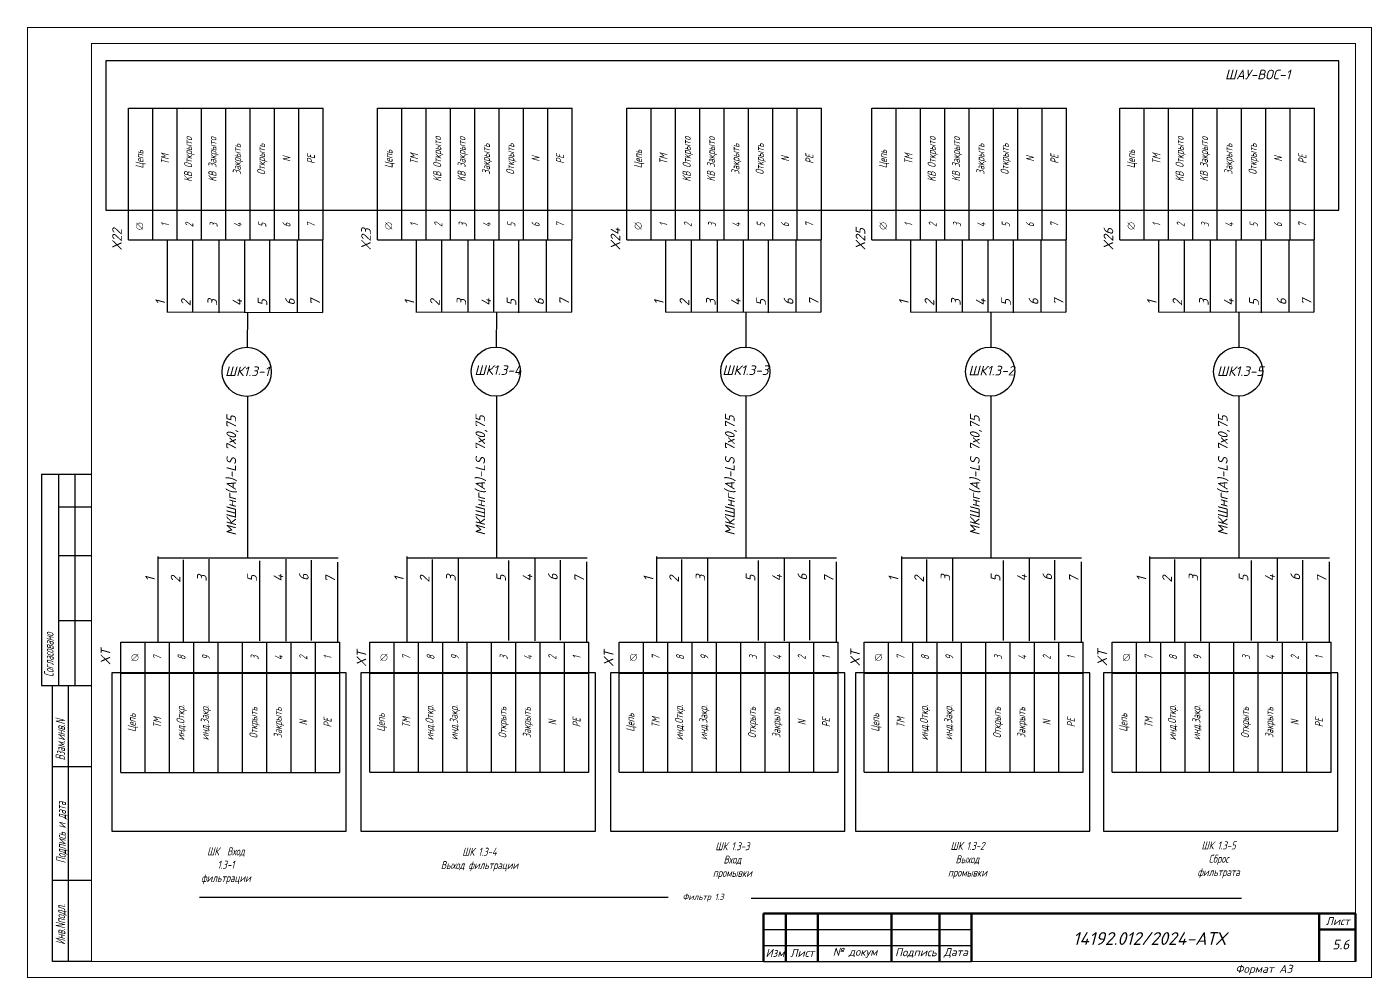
# Model space of a CAD drawing. Header units: millimetres. Extents: x 1510 to 10524, y 7125 to 13164.
# Drawn here: x 5638.3 to 6058.6, y 9587.3 to 9884.6 of the extents above; entities that cross this region are included whole.
import ezdxf
from ezdxf.enums import TextEntityAlignment as Align

# ---------------------------------------------------------------- set-up
doc = ezdxf.new("R2010")
doc.units = ezdxf.units.MM
doc.header["$LTSCALE"] = 4
doc.set_wipeout_variables(frame=1)
doc.linetypes.add('SolidLine', pattern=[0])
for name, color, linetype in [('G', 5, 'Continuous'), ('SYMS', 7, 'Continuous'), ('Вспомогательная', 1, 'Continuous'), ('Текст', 2, 'Continuous')]:
    doc.layers.add(name, color=color, linetype=linetype)
for name, color, linetype, lineweight in [('RAMKA', 7, 'Continuous', 25), ('SHTAMP', 7, 'SolidLine', 25), ('Основеая', 5, 'Continuous', 60)]:
    doc.layers.add(name, color=color, linetype=linetype, lineweight=lineweight)
doc.styles.add('COTES', font='cs_gost2304.shx', dxfattribs={"width": 0.75, "oblique": 15})
doc.styles.add('ISOCPEUR', font='isocpeui.ttf')
doc.styles.add('Simplex00.10.00', font='simplex.shx')
doc.styles.add('Simplex25.085.15', font='', dxfattribs={"width": 0.85, "oblique": 15, "height": 2.5})
doc.styles.add('ГОСТ', font='isocpeur.ttf', dxfattribs={"oblique": 15})
doc.styles.get('Simplex25.085.15').set_extended_font_data('GOST type A')

# ---------------------------------------------------------------- blocks, each defined once
blk = doc.blocks.new('Формат А3')
at = {"color": 0, "linetype": 'Continuous', "const_width": 0.3}
for points in [[(-420, 297), (0, 297), (0, 0), (-420, 0)], [(-400, 5), (-400, 292), (-5, 292), (-5, 5)]]:
    blk.add_lwpolyline(points, close=True, dxfattribs=at)
at = {"color": 0, "linetype": 'Continuous', "style": 'Simplex00.10.00', "oblique": 15}
blk.add_text('Формат А3', height=2.5, dxfattribs=at).set_placement((-33.67, 2.75), align=Align.MIDDLE_CENTER)
blk = doc.blocks.new('A$C73A268AF')
at = {"lineweight": 30}
for p, q in [((4.57, 157.46), (20.05, 157.46)), ((4.57, 157.46), (4.57, 91.46)), ((9.89, 157.46), (9.89, 91.46)), ((14.97, 157.46), (14.97, 91.46)), ((9.89, 147.31), (20.05, 147.31)), ((9.89, 132.08), (20.05, 132.08)), ((9.89, 111.77), (20.05, 111.77)), ((4.57, 91.46), (20.05, 91.46)), ((7.96, 5.15), (7.96, 91.46)), ((13.04, 5.15), (13.04, 91.46)), ((20.15, 66.08), (7.96, 66.08)), ((20.15, 30.54), (7.96, 30.54))]:
    blk.add_line(p, q, dxfattribs=at)
blk.add_lwpolyline([(20.15, 5.15), (7.96, 5.15)], dxfattribs=at)
at = {"layer": 'Вспомогательная', "color": 7}
for p, q in [((230.15, 15.15), (295.15, 15.15)), ((230.15, 10.15), (295.15, 10.15)), ((230.15, 5.15), (295.15, 5.15))]:
    blk.add_line(p, q, dxfattribs=at)
at = {"layer": 'Основеая', "color": 7}
for p, q in [((230.15, 20.15), (230.15, 5.15)), ((415.15, 20.15), (230.15, 20.15)), ((237.15, 20.15), (237.15, 5.15)), ((247.15, 20.15), (247.15, 5.15)), ((270.15, 20.15), (270.15, 5.15)), ((285.15, 20.15), (285.15, 5.15)), ((295.15, 20.15), (295.15, 5.15)), ((403.72, 20.15), (403.72, 5.15)), ((415.15, 20.15), (415.15, 5.15)), ((403.72, 15.15), (415.15, 15.15))]:
    blk.add_line(p, q, dxfattribs=at)
blk.add_blockref('Формат А3', (420.15, 0.15))
at = {"layer": 'RAMKA', "style": 'COTES', "oblique": 15, "width": 0.75}
for s, p in [('Согласовано', (8.35, 94.1)), ('Взам.инв.N', (11.94, 68.02)), ('Подпись и дата', (12.17, 35.86)), ('Инв.Nподл.', (11.97, 10.43))]:
    blk.add_text(s, height=3, rotation=90, dxfattribs=at).set_placement(p)
at = {"layer": 'Текст', "color": 7, "char_height": 2.5, "style": 'ГОСТ'}
for s, insert, width, attachment_point in [('{\\fISOCPEUR|b0|i0|c204|p34;Лист}', (413.32, 17.81), 11.4585, 6), ('{\\fISOCPEUR|b0|i0|c204|p34;Изм}', (233.75, 7.88), 7, 5), ('{\\fISOCPEUR|b0|i0|c204|p34;Лист}', (242.25, 7.88), 10, 5), ('{\\fISOCPEUR|b0|i0|c204|p34;№ докум}', (258.75, 7.88), 23, 5), ('{\\fISOCPEUR|b0|i0|c204|p34;Подпись}', (277.75, 7.88), 15, 5), ('{\\fISOCPEUR|b0|i0|c204|p34;Дата}', (290.25, 7.88), 10, 5)]:
    blk.add_mtext(s, dxfattribs=dict(at, insert=insert, width=width, attachment_point=attachment_point))
blk = doc.blocks.new('*T338')
at = {"color": 0, "linetype": 'ByBlock', "lineweight": -2, "transparency": 16777216}
for p, q in [((0, 0), (0, 41.14)), ((0, 41.14), (60.83, 41.14)), ((7.6, 0), (7.6, 41.14)), ((15.21, 0), (15.21, 41.14)), ((22.81, 0), (22.81, 41.14)), ((30.41, 0), (30.41, 41.14)), ((38.02, 0), (38.02, 41.14)), ((45.62, 0), (45.62, 41.14)), ((53.22, 0), (53.22, 41.14)), ((60.83, 0), (60.83, 41.14)), ((0, 9.29), (60.83, 9.29))]:
    blk.add_line(p, q, dxfattribs=at)
at = {"color": 0, "lineweight": -2, "transparency": 16777216}
blk.add_line((0, 0), (60.83, 0), dxfattribs=at)
at = {"color": 0, "linetype": 'Continuous', "lineweight": -2, "transparency": 16777216, "char_height": 2.5, "attachment_point": 5, "rotation": 90, "style": 'Simplex25.085.15'}
for s, insert, width in [('KB Открытo', (19.01, 25.21), 28.8496), ('KB Закрытo', (26.61, 25.21), 28.8496), ('Закрыть', (34.22, 25.21), 28.8496), ('Открыть', (41.82, 25.21), 28.8496), ('Цепь', (3.8, 25.21), 28.8496), ('TM', (11.41, 25.21), 28.8496), ('N', (49.42, 25.21), 28.8496), ('PE', (57.03, 25.21), 28.8496), ('1', (11.41, 4.64), 6.286), ('2', (19.01, 4.64), 6.286), ('3', (26.61, 4.64), 6.286), ('4', (34.22, 4.64), 6.286), ('5', (41.82, 4.64), 6.286), ('6', (49.42, 4.64), 6.286), ('7', (57.03, 4.64), 6.286)]:
    blk.add_mtext(s, dxfattribs=dict(at, insert=insert, width=width))
blk = doc.blocks.new('Клеммное соединение')
at = {"linetype": 'Continuous'}
blk.add_wipeout([(0, -1), (-0.44, -0.9), (-0.6, -0.8), (-0.71, -0.7), (-0.8, -0.6), (-0.87, -0.5), (-0.92, -0.4), (-0.95, -0.3), (-0.98, -0.2), (-0.99, -0.1), (-0.99, 0), (-0.99, 0.1), (-0.98, 0.2), (-0.95, 0.3), (-0.92, 0.4), (-0.87, 0.5), (-0.8, 0.6), (-0.71, 0.7), (-0.6, 0.8), (-0.44, 0.9), (0, 1), (0.44, 0.9), (0.6, 0.8), (0.71, 0.7), (0.8, 0.6), (0.87, 0.5), (0.92, 0.4), (0.95, 0.3), (0.98, 0.2), (0.99, 0.1), (1, 0), (0.99, -0.1), (0.98, -0.2), (0.95, -0.3), (0.92, -0.4), (0.87, -0.5), (0.8, -0.6), (0.71, -0.7), (0.6, -0.8), (0.44, -0.9)], dxfattribs=at)
at = {"color": 0, "linetype": 'Continuous', "lineweight": -2, "const_width": 0.15}
blk.add_lwpolyline([(-1.06, -1.06), (1.06, 1.06)], dxfattribs=at)
blk.add_lwpolyline([(-1, 0, 1), (1, 0, 1)], format="xyb", close=True, dxfattribs=at)
blk = doc.blocks.new('*T339')
at = {"color": 0, "linetype": 'ByBlock', "lineweight": -2, "transparency": 16777216}
for p, q in [((0, 0), (0, 40.67)), ((0, 40.67), (68.43, 40.67)), ((7.6, 0), (7.6, 40.67)), ((15.21, 0), (15.21, 40.67)), ((22.81, 0), (22.81, 40.67)), ((30.41, 0), (30.41, 40.67)), ((38.02, 0), (38.02, 40.67)), ((45.62, 0), (45.62, 40.67)), ((53.22, 0), (53.22, 40.67)), ((60.83, 0), (60.83, 40.67)), ((68.43, 0), (68.43, 40.67)), ((0, 31), (68.43, 31)), ((7.6, 0), (68.43, 0))]:
    blk.add_line(p, q, dxfattribs=at)
at = {"color": 0, "lineweight": -2, "transparency": 16777216}
blk.add_line((0, 0), (7.6, 0), dxfattribs=at)
at = {"color": 0, "linetype": 'Continuous', "lineweight": -2, "transparency": 16777216, "char_height": 2.5, "attachment_point": 5, "rotation": 90, "style": 'Simplex25.085.15'}
for s, insert, width in [('7', (11.41, 35.83), 6.6745), ('8', (19.01, 35.83), 6.6745), ('9', (26.61, 35.83), 6.6745), ('3', (41.82, 35.83), 6.6745), ('4', (49.42, 35.83), 6.6745), ('2', (57.03, 35.83), 6.6745), ('1', (64.63, 35.83), 6.6745), ('Цепь', (3.8, 15.5), 27.9958), ('TM', (11.41, 15.5), 27.9958), ('инд.Откр.', (19.01, 15.5), 27.9958), ('инд.Закр.', (26.61, 15.5), 27.9958), ('Открыть', (41.82, 15.5), 27.9958), ('Закрыть', (49.42, 15.5), 27.9958), ('PE', (64.63, 15.5), 27.9958), ('N', (57.03, 15.5), 27.9958)]:
    blk.add_mtext(s, dxfattribs=dict(at, insert=insert, width=width))
blk = doc.blocks.new('*T340')
at = {"color": 0, "linetype": 'ByBlock', "lineweight": -2, "transparency": 16777216}
for p, q in [((0, 0), (0, 41.14)), ((0, 41.14), (60.83, 41.14)), ((7.6, 0), (7.6, 41.14)), ((15.21, 0), (15.21, 41.14)), ((22.81, 0), (22.81, 41.14)), ((30.41, 0), (30.41, 41.14)), ((38.02, 0), (38.02, 41.14)), ((45.62, 0), (45.62, 41.14)), ((53.22, 0), (53.22, 41.14)), ((60.83, 0), (60.83, 41.14)), ((0, 9.29), (60.83, 9.29))]:
    blk.add_line(p, q, dxfattribs=at)
at = {"color": 0, "lineweight": -2, "transparency": 16777216}
blk.add_line((0, 0), (60.83, 0), dxfattribs=at)
at = {"color": 0, "linetype": 'Continuous', "lineweight": -2, "transparency": 16777216, "char_height": 2.5, "attachment_point": 5, "rotation": 90, "style": 'Simplex25.085.15'}
for s, insert, width in [('KB Открытo', (19.01, 25.21), 28.8496), ('KB Закрытo', (26.61, 25.21), 28.8496), ('Закрыть', (34.22, 25.21), 28.8496), ('Открыть', (41.82, 25.21), 28.8496), ('Цепь', (3.8, 25.21), 28.8496), ('TM', (11.41, 25.21), 28.8496), ('N', (49.42, 25.21), 28.8496), ('PE', (57.03, 25.21), 28.8496), ('1', (11.41, 4.64), 6.286), ('2', (19.01, 4.64), 6.286), ('3', (26.61, 4.64), 6.286), ('4', (34.22, 4.64), 6.286), ('5', (41.82, 4.64), 6.286), ('6', (49.42, 4.64), 6.286), ('7', (57.03, 4.64), 6.286)]:
    blk.add_mtext(s, dxfattribs=dict(at, insert=insert, width=width))
blk = doc.blocks.new('*T341')
at = {"color": 0, "linetype": 'ByBlock', "lineweight": -2, "transparency": 16777216}
for p, q in [((0, 0), (0, 40.67)), ((0, 40.67), (68.43, 40.67)), ((7.6, 0), (7.6, 40.67)), ((15.21, 0), (15.21, 40.67)), ((22.81, 0), (22.81, 40.67)), ((30.41, 0), (30.41, 40.67)), ((38.02, 0), (38.02, 40.67)), ((45.62, 0), (45.62, 40.67)), ((53.22, 0), (53.22, 40.67)), ((60.83, 0), (60.83, 40.67)), ((68.43, 0), (68.43, 40.67)), ((0, 31), (68.43, 31)), ((7.6, 0), (68.43, 0))]:
    blk.add_line(p, q, dxfattribs=at)
at = {"color": 0, "lineweight": -2, "transparency": 16777216}
blk.add_line((0, 0), (7.6, 0), dxfattribs=at)
at = {"color": 0, "linetype": 'Continuous', "lineweight": -2, "transparency": 16777216, "char_height": 2.5, "attachment_point": 5, "rotation": 90, "style": 'Simplex25.085.15'}
for s, insert, width in [('7', (11.41, 35.83), 6.6745), ('8', (19.01, 35.83), 6.6745), ('9', (26.61, 35.83), 6.6745), ('3', (41.82, 35.83), 6.6745), ('4', (49.42, 35.83), 6.6745), ('2', (57.03, 35.83), 6.6745), ('1', (64.63, 35.83), 6.6745), ('Цепь', (3.8, 15.5), 27.9958), ('TM', (11.41, 15.5), 27.9958), ('инд.Откр.', (19.01, 15.5), 27.9958), ('инд.Закр.', (26.61, 15.5), 27.9958), ('Открыть', (41.82, 15.5), 27.9958), ('Закрыть', (49.42, 15.5), 27.9958), ('PE', (64.63, 15.5), 27.9958), ('N', (57.03, 15.5), 27.9958)]:
    blk.add_mtext(s, dxfattribs=dict(at, insert=insert, width=width))
blk = doc.blocks.new('*T342')
at = {"color": 0, "linetype": 'ByBlock', "lineweight": -2, "transparency": 16777216}
for p, q in [((0, 0), (0, 41.14)), ((0, 41.14), (60.83, 41.14)), ((7.6, 0), (7.6, 41.14)), ((15.21, 0), (15.21, 41.14)), ((22.81, 0), (22.81, 41.14)), ((30.41, 0), (30.41, 41.14)), ((38.02, 0), (38.02, 41.14)), ((45.62, 0), (45.62, 41.14)), ((53.22, 0), (53.22, 41.14)), ((60.83, 0), (60.83, 41.14)), ((0, 9.29), (60.83, 9.29))]:
    blk.add_line(p, q, dxfattribs=at)
at = {"color": 0, "lineweight": -2, "transparency": 16777216}
blk.add_line((0, 0), (60.83, 0), dxfattribs=at)
at = {"color": 0, "linetype": 'Continuous', "lineweight": -2, "transparency": 16777216, "char_height": 2.5, "attachment_point": 5, "rotation": 90, "style": 'Simplex25.085.15'}
for s, insert, width in [('KB Открытo', (19.01, 25.21), 28.8496), ('KB Закрытo', (26.61, 25.21), 28.8496), ('Закрыть', (34.22, 25.21), 28.8496), ('Открыть', (41.82, 25.21), 28.8496), ('Цепь', (3.8, 25.21), 28.8496), ('TM', (11.41, 25.21), 28.8496), ('N', (49.42, 25.21), 28.8496), ('PE', (57.03, 25.21), 28.8496), ('1', (11.41, 4.64), 6.286), ('2', (19.01, 4.64), 6.286), ('3', (26.61, 4.64), 6.286), ('4', (34.22, 4.64), 6.286), ('5', (41.82, 4.64), 6.286), ('6', (49.42, 4.64), 6.286), ('7', (57.03, 4.64), 6.286)]:
    blk.add_mtext(s, dxfattribs=dict(at, insert=insert, width=width))
blk = doc.blocks.new('*T343')
at = {"color": 0, "linetype": 'ByBlock', "lineweight": -2, "transparency": 16777216}
for p, q in [((0, 0), (0, 40.67)), ((0, 40.67), (68.43, 40.67)), ((7.6, 0), (7.6, 40.67)), ((15.21, 0), (15.21, 40.67)), ((22.81, 0), (22.81, 40.67)), ((30.41, 0), (30.41, 40.67)), ((38.02, 0), (38.02, 40.67)), ((45.62, 0), (45.62, 40.67)), ((53.22, 0), (53.22, 40.67)), ((60.83, 0), (60.83, 40.67)), ((68.43, 0), (68.43, 40.67)), ((0, 31), (68.43, 31)), ((7.6, 0), (68.43, 0))]:
    blk.add_line(p, q, dxfattribs=at)
at = {"color": 0, "lineweight": -2, "transparency": 16777216}
blk.add_line((0, 0), (7.6, 0), dxfattribs=at)
at = {"color": 0, "linetype": 'Continuous', "lineweight": -2, "transparency": 16777216, "char_height": 2.5, "attachment_point": 5, "rotation": 90, "style": 'Simplex25.085.15'}
for s, insert, width in [('7', (11.41, 35.83), 6.6745), ('8', (19.01, 35.83), 6.6745), ('9', (26.61, 35.83), 6.6745), ('3', (41.82, 35.83), 6.6745), ('4', (49.42, 35.83), 6.6745), ('2', (57.03, 35.83), 6.6745), ('1', (64.63, 35.83), 6.6745), ('Цепь', (3.8, 15.5), 27.9958), ('TM', (11.41, 15.5), 27.9958), ('инд.Откр.', (19.01, 15.5), 27.9958), ('инд.Закр.', (26.61, 15.5), 27.9958), ('Открыть', (41.82, 15.5), 27.9958), ('Закрыть', (49.42, 15.5), 27.9958), ('PE', (64.63, 15.5), 27.9958), ('N', (57.03, 15.5), 27.9958)]:
    blk.add_mtext(s, dxfattribs=dict(at, insert=insert, width=width))
blk = doc.blocks.new('*T344')
at = {"color": 0, "linetype": 'ByBlock', "lineweight": -2, "transparency": 16777216}
for p, q in [((0, 0), (0, 41.14)), ((0, 41.14), (60.83, 41.14)), ((7.6, 0), (7.6, 41.14)), ((15.21, 0), (15.21, 41.14)), ((22.81, 0), (22.81, 41.14)), ((30.41, 0), (30.41, 41.14)), ((38.02, 0), (38.02, 41.14)), ((45.62, 0), (45.62, 41.14)), ((53.22, 0), (53.22, 41.14)), ((60.83, 0), (60.83, 41.14)), ((0, 9.29), (60.83, 9.29))]:
    blk.add_line(p, q, dxfattribs=at)
at = {"color": 0, "lineweight": -2, "transparency": 16777216}
blk.add_line((0, 0), (60.83, 0), dxfattribs=at)
at = {"color": 0, "linetype": 'Continuous', "lineweight": -2, "transparency": 16777216, "char_height": 2.5, "attachment_point": 5, "rotation": 90, "style": 'Simplex25.085.15'}
for s, insert, width in [('KB Открытo', (19.01, 25.21), 28.8496), ('KB Закрытo', (26.61, 25.21), 28.8496), ('Закрыть', (34.22, 25.21), 28.8496), ('Открыть', (41.82, 25.21), 28.8496), ('Цепь', (3.8, 25.21), 28.8496), ('TM', (11.41, 25.21), 28.8496), ('N', (49.42, 25.21), 28.8496), ('PE', (57.03, 25.21), 28.8496), ('1', (11.41, 4.64), 6.286), ('2', (19.01, 4.64), 6.286), ('3', (26.61, 4.64), 6.286), ('4', (34.22, 4.64), 6.286), ('5', (41.82, 4.64), 6.286), ('6', (49.42, 4.64), 6.286), ('7', (57.03, 4.64), 6.286)]:
    blk.add_mtext(s, dxfattribs=dict(at, insert=insert, width=width))
blk = doc.blocks.new('*T345')
at = {"color": 0, "linetype": 'ByBlock', "lineweight": -2, "transparency": 16777216}
for p, q in [((0, 0), (0, 40.67)), ((0, 40.67), (68.43, 40.67)), ((7.6, 0), (7.6, 40.67)), ((15.21, 0), (15.21, 40.67)), ((22.81, 0), (22.81, 40.67)), ((30.41, 0), (30.41, 40.67)), ((38.02, 0), (38.02, 40.67)), ((45.62, 0), (45.62, 40.67)), ((53.22, 0), (53.22, 40.67)), ((60.83, 0), (60.83, 40.67)), ((68.43, 0), (68.43, 40.67)), ((0, 31), (68.43, 31)), ((7.6, 0), (68.43, 0))]:
    blk.add_line(p, q, dxfattribs=at)
at = {"color": 0, "lineweight": -2, "transparency": 16777216}
blk.add_line((0, 0), (7.6, 0), dxfattribs=at)
at = {"color": 0, "linetype": 'Continuous', "lineweight": -2, "transparency": 16777216, "char_height": 2.5, "attachment_point": 5, "rotation": 90, "style": 'Simplex25.085.15'}
for s, insert, width in [('7', (11.41, 35.83), 6.6745), ('8', (19.01, 35.83), 6.6745), ('9', (26.61, 35.83), 6.6745), ('3', (41.82, 35.83), 6.6745), ('4', (49.42, 35.83), 6.6745), ('2', (57.03, 35.83), 6.6745), ('1', (64.63, 35.83), 6.6745), ('Цепь', (3.8, 15.5), 27.9958), ('TM', (11.41, 15.5), 27.9958), ('инд.Откр.', (19.01, 15.5), 27.9958), ('инд.Закр.', (26.61, 15.5), 27.9958), ('Открыть', (41.82, 15.5), 27.9958), ('Закрыть', (49.42, 15.5), 27.9958), ('PE', (64.63, 15.5), 27.9958), ('N', (57.03, 15.5), 27.9958)]:
    blk.add_mtext(s, dxfattribs=dict(at, insert=insert, width=width))
blk = doc.blocks.new('*T346')
at = {"color": 0, "linetype": 'ByBlock', "lineweight": -2, "transparency": 16777216}
for p, q in [((0, 0), (0, 41.14)), ((0, 41.14), (60.83, 41.14)), ((7.6, 0), (7.6, 41.14)), ((15.21, 0), (15.21, 41.14)), ((22.81, 0), (22.81, 41.14)), ((30.41, 0), (30.41, 41.14)), ((38.02, 0), (38.02, 41.14)), ((45.62, 0), (45.62, 41.14)), ((53.22, 0), (53.22, 41.14)), ((60.83, 0), (60.83, 41.14)), ((0, 9.29), (60.83, 9.29))]:
    blk.add_line(p, q, dxfattribs=at)
at = {"color": 0, "lineweight": -2, "transparency": 16777216}
blk.add_line((0, 0), (60.83, 0), dxfattribs=at)
at = {"color": 0, "linetype": 'Continuous', "lineweight": -2, "transparency": 16777216, "char_height": 2.5, "attachment_point": 5, "rotation": 90, "style": 'Simplex25.085.15'}
for s, insert, width in [('KB Открытo', (19.01, 25.21), 28.8496), ('KB Закрытo', (26.61, 25.21), 28.8496), ('Закрыть', (34.22, 25.21), 28.8496), ('Открыть', (41.82, 25.21), 28.8496), ('Цепь', (3.8, 25.21), 28.8496), ('TM', (11.41, 25.21), 28.8496), ('N', (49.42, 25.21), 28.8496), ('PE', (57.03, 25.21), 28.8496), ('1', (11.41, 4.64), 6.286), ('2', (19.01, 4.64), 6.286), ('3', (26.61, 4.64), 6.286), ('4', (34.22, 4.64), 6.286), ('5', (41.82, 4.64), 6.286), ('6', (49.42, 4.64), 6.286), ('7', (57.03, 4.64), 6.286)]:
    blk.add_mtext(s, dxfattribs=dict(at, insert=insert, width=width))
blk = doc.blocks.new('*T347')
at = {"color": 0, "linetype": 'ByBlock', "lineweight": -2, "transparency": 16777216}
for p, q in [((0, 0), (0, 40.67)), ((0, 40.67), (68.43, 40.67)), ((7.6, 0), (7.6, 40.67)), ((15.21, 0), (15.21, 40.67)), ((22.81, 0), (22.81, 40.67)), ((30.41, 0), (30.41, 40.67)), ((38.02, 0), (38.02, 40.67)), ((45.62, 0), (45.62, 40.67)), ((53.22, 0), (53.22, 40.67)), ((60.83, 0), (60.83, 40.67)), ((68.43, 0), (68.43, 40.67)), ((0, 31), (68.43, 31)), ((7.6, 0), (68.43, 0))]:
    blk.add_line(p, q, dxfattribs=at)
at = {"color": 0, "lineweight": -2, "transparency": 16777216}
blk.add_line((0, 0), (7.6, 0), dxfattribs=at)
at = {"color": 0, "linetype": 'Continuous', "lineweight": -2, "transparency": 16777216, "char_height": 2.5, "attachment_point": 5, "rotation": 90, "style": 'Simplex25.085.15'}
for s, insert, width in [('7', (11.41, 35.83), 6.6745), ('8', (19.01, 35.83), 6.6745), ('9', (26.61, 35.83), 6.6745), ('3', (41.82, 35.83), 6.6745), ('4', (49.42, 35.83), 6.6745), ('2', (57.03, 35.83), 6.6745), ('1', (64.63, 35.83), 6.6745), ('Цепь', (3.8, 15.5), 27.9958), ('TM', (11.41, 15.5), 27.9958), ('инд.Откр.', (19.01, 15.5), 27.9958), ('инд.Закр.', (26.61, 15.5), 27.9958), ('Открыть', (41.82, 15.5), 27.9958), ('Закрыть', (49.42, 15.5), 27.9958), ('PE', (64.63, 15.5), 27.9958), ('N', (57.03, 15.5), 27.9958)]:
    blk.add_mtext(s, dxfattribs=dict(at, insert=insert, width=width))

msp = doc.modelspace()

# ---------------------------------------------------------------- linework, layer by layer
at = {"color": 7, "ltscale": 0.2}
for p, q in [((5838.68, 9612.42), (5692.28, 9612.42)), ((5864.64, 9612.24), (6017.82, 9612.24))]:
    msp.add_line(p, q, dxfattribs=at)
at = {"ltscale": 1.2}
msp.add_lwpolyline([(5662.98, 9827.31), (6048.28, 9827.31), (6048.28, 9873.96), (5662.98, 9873.96)], close=True, dxfattribs=at)
at = {"linetype": 'Continuous', "ltscale": 0.2}
for points in [[(5664.89, 9633.15), (5738.13, 9633.15), (5738.13, 9682.64), (5664.89, 9682.64)], [(5742.7, 9633.22), (5815.94, 9633.22), (5815.94, 9682.71), (5742.7, 9682.71)], [(5820.66, 9633.22), (5893.89, 9633.22), (5893.89, 9682.71), (5820.66, 9682.71)], [(5897.2, 9633.22), (5970.44, 9633.22), (5970.44, 9682.71), (5897.2, 9682.71)], [(5974.68, 9633.22), (6047.92, 9633.22), (6047.92, 9682.71), (5974.68, 9682.71)]]:
    msp.add_lwpolyline(points, close=True, dxfattribs=at)
at = {"layer": 'G', "color": 0}
for p, q in [((5707.29, 9784.42), (5707.33, 9795.4)), ((5785.1, 9784.48), (5785.14, 9795.47)), ((5863.06, 9784.48), (5863.09, 9795.47)), ((5939.6, 9784.48), (5939.64, 9795.47)), ((6017.08, 9784.48), (6017.12, 9795.47)), ((5707.24, 9769.06), (5707.24, 9718.59)), ((5785.05, 9769.13), (5785.05, 9718.65)), ((5863, 9769.13), (5863, 9718.65)), ((5939.54, 9769.13), (5939.54, 9718.65)), ((6017.03, 9769.13), (6017.03, 9718.65))]:
    msp.add_line(p, q, dxfattribs=at)
at = {"layer": 'SYMS', "linetype": 'Continuous', "ltscale": 0.2}
for p, q in [((5682.11, 9817.98), (5682.11, 9795.3)), ((5690.09, 9817.97), (5690.09, 9795.28)), ((5698.28, 9817.89), (5698.28, 9795.2)), ((5706.31, 9817.89), (5706.31, 9795.2)), ((5714.17, 9817.83), (5714.17, 9795.15)), ((5722.78, 9818.05), (5722.78, 9795.36)), ((5730.64, 9817.99), (5730.64, 9795.31)), ((5759.92, 9818.05), (5759.92, 9795.36)), ((5767.9, 9818.03), (5767.9, 9795.35)), ((5776.09, 9817.95), (5776.09, 9795.27)), ((5784.12, 9817.95), (5784.12, 9795.27)), ((5791.98, 9817.9), (5791.98, 9795.21)), ((5800.59, 9818.11), (5800.59, 9795.43)), ((5808.45, 9818.06), (5808.45, 9795.37)), ((5837.87, 9818.05), (5837.87, 9795.36)), ((5845.86, 9818.03), (5845.86, 9795.35)), ((5854.04, 9817.95), (5854.04, 9795.27)), ((5862.08, 9817.95), (5862.08, 9795.27)), ((5869.93, 9817.9), (5869.93, 9795.21)), ((5878.54, 9818.11), (5878.54, 9795.43)), ((5886.4, 9818.06), (5886.4, 9795.37)), ((5914.41, 9818.05), (5914.41, 9795.36)), ((5922.4, 9818.03), (5922.4, 9795.35)), ((5930.59, 9817.95), (5930.59, 9795.27)), ((5938.62, 9817.95), (5938.62, 9795.27)), ((5946.47, 9817.9), (5946.47, 9795.21)), ((5955.09, 9818.11), (5955.09, 9795.43)), ((5962.94, 9818.06), (5962.94, 9795.37)), ((5991.9, 9818.05), (5991.9, 9795.36)), ((5999.88, 9818.03), (5999.88, 9795.35)), ((6008.07, 9817.95), (6008.07, 9795.27)), ((6016.1, 9817.95), (6016.1, 9795.27)), ((6023.96, 9817.9), (6023.96, 9795.21)), ((6032.57, 9818.11), (6032.57, 9795.43)), ((6040.43, 9818.06), (6040.43, 9795.37)), ((5679.28, 9718.99), (5679.28, 9692.25)), ((5687.14, 9718.02), (5687.14, 9692.42)), ((5695.22, 9718.18), (5695.22, 9692.49)), ((5711.03, 9717.7), (5711.03, 9692.66)), ((5719.22, 9718.18), (5719.22, 9692.58)), ((5727.14, 9717.86), (5727.14, 9692.81)), ((5757.09, 9719.06), (5757.09, 9692.32)), ((5764.95, 9718.09), (5764.95, 9692.48)), ((5773.03, 9718.25), (5773.03, 9692.56)), ((5788.84, 9717.77), (5788.84, 9692.72)), ((5797.03, 9718.25), (5797.03, 9692.65)), ((5804.95, 9717.93), (5804.95, 9692.88)), ((5835.05, 9719.06), (5835.05, 9692.32)), ((5842.9, 9718.09), (5842.9, 9692.48)), ((5850.98, 9718.25), (5850.98, 9692.56)), ((5866.79, 9717.77), (5866.79, 9692.72)), ((5874.98, 9718.25), (5874.98, 9692.65)), ((5882.9, 9717.93), (5882.9, 9692.88)), ((5911.59, 9719.06), (5911.59, 9692.32)), ((5919.45, 9718.09), (5919.45, 9692.48)), ((5927.53, 9718.25), (5927.53, 9692.56)), ((5943.34, 9717.77), (5943.34, 9692.72)), ((5951.52, 9718.25), (5951.52, 9692.65)), ((5959.44, 9717.93), (5959.44, 9692.88)), ((5989.07, 9719.06), (5989.07, 9692.32)), ((5996.93, 9718.09), (5996.93, 9692.48)), ((6005.01, 9718.25), (6005.01, 9692.56)), ((6020.82, 9717.77), (6020.82, 9692.72)), ((6029.01, 9718.25), (6029.01, 9692.65)), ((6036.92, 9717.93), (6036.92, 9692.88)), ((5735.39, 9717.27), (5735.39, 9692.22)), ((5813.2, 9717.33), (5813.2, 9692.28)), ((5891.15, 9717.33), (5891.15, 9692.28)), ((5967.69, 9717.33), (5967.69, 9692.28)), ((6045.18, 9717.33), (6045.18, 9692.28))]:
    msp.add_line(p, q, dxfattribs=at)
at = {"layer": 'SYMS', "linetype": 'Continuous', "lineweight": 30, "ltscale": 0.2}
for points in [[(5682.09, 9795.47), (5730.64, 9795.31), (5730.64, 9795.31)], [(5759.9, 9795.54), (5808.45, 9795.37), (5808.45, 9795.37)], [(5837.85, 9795.54), (5886.4, 9795.37), (5886.4, 9795.37)], [(5914.39, 9795.54), (5962.94, 9795.37), (5962.94, 9795.37)], [(5991.88, 9795.54), (6040.43, 9795.37), (6040.43, 9795.37)], [(5679.28, 9718.59), (5735.55, 9718.59), (5735.55, 9718.59)], [(5757.09, 9718.65), (5813.36, 9718.65), (5813.36, 9718.65)], [(5835.05, 9718.65), (5891.32, 9718.65), (5891.32, 9718.65)], [(5911.59, 9718.65), (5967.86, 9718.65), (5967.86, 9718.65)], [(5989.07, 9718.65), (6045.34, 9718.65), (6045.34, 9718.65)]]:
    msp.add_lwpolyline(points, dxfattribs=at)
at = {"layer": 'SYMS', "linetype": 'Continuous', "ltscale": 0.2}
for centre in [(5707.02, 9776.74), (5784.83, 9776.81), (5862.78, 9776.81), (5939.32, 9776.81), (6016.81, 9776.81)]:
    msp.add_circle(centre, 7.68, dxfattribs=at)

# ---------------------------------------------------------------- block references
at = {"ltscale": 1.2}
msp.add_blockref('A$C73A268AF', (5638.33, 9587.25), dxfattribs=at)
for name, p in [('*T338', (5670.04, 9817.96)), ('*T340', (5747.86, 9818.03)), ('*T342', (5825.81, 9818.03)), ('*T344', (5902.35, 9818.03)), ('*T346', (5979.83, 9818.03)), ('*T339', (5667.64, 9651.55)), ('*T341', (5745.45, 9651.61)), ('*T343', (5823.4, 9651.61)), ('*T345', (5899.94, 9651.61)), ('*T347', (5977.43, 9651.61))]:
    msp.add_blockref(name, p)

# ---------------------------------------------------------------- texts
at = {"style": 'Simplex25.085.15', "oblique": 15, "width": 1.083459}
msp.add_text('Фильтр 1.3', height=1.961, dxfattribs=at).set_placement((5843.16, 9611.66))
at = {"layer": 'SHTAMP', "color": 0, "style": 'ISOCPEUR'}
msp.add_text('14192.012/2024-АТХ', height=4, dxfattribs=at).set_placement((5989.02, 9597.62), align=Align.CENTER)
at = {"layer": 'SYMS', "linetype": 'Continuous', "ltscale": 0.2, "style": 'ГОСТ', "oblique": 15}
for s, p in [('ШАУ-ВОС-1', (6012.67, 9868.16)), ('ШК1.3-1', (5700.26, 9775.41)), ('ШК1.3-4', (5778.18, 9775.79)), ('ШК1.3-3', (5855.63, 9775.75)), ('ШК1.3-2', (5932.47, 9775.62)), ('ШК1.3-5', (6010.15, 9775.44))]:
    msp.add_text(s, height=3, dxfattribs=at).set_placement(p)
for s, p in [('X22', (5667.97, 9814.67)), ('X23', (5745.78, 9814.74)), ('X24', (5823.73, 9814.74)), ('X25', (5900.27, 9814.74)), ('X26', (5977.75, 9814.74)), ('1', (5681.51, 9797.53)), ('2', (5689.51, 9797.25)), ('3', (5697.76, 9797.35)), ('4', (5705.58, 9797.32)), ('5', (5713.43, 9797.26)), ('6', (5722.05, 9797.48)), ('7', (5729.9, 9797.42)), ('1', (5759.32, 9797.6)), ('2', (5767.32, 9797.32)), ('3', (5775.57, 9797.42)), ('4', (5783.39, 9797.38)), ('5', (5791.24, 9797.33)), ('6', (5799.86, 9797.54)), ('7', (5807.71, 9797.49)), ('1', (5837.27, 9797.6)), ('2', (5845.27, 9797.32)), ('3', (5853.52, 9797.42)), ('4', (5861.34, 9797.38)), ('5', (5869.2, 9797.33)), ('6', (5877.81, 9797.54)), ('7', (5885.67, 9797.49)), ('1', (5913.81, 9797.6)), ('2', (5921.81, 9797.32)), ('3', (5930.07, 9797.42)), ('4', (5937.88, 9797.38)), ('5', (5945.74, 9797.33)), ('6', (5954.35, 9797.54)), ('7', (5962.21, 9797.49)), ('1', (5991.3, 9797.6)), ('2', (5999.29, 9797.32)), ('3', (6007.55, 9797.42)), ('4', (6015.37, 9797.38)), ('5', (6023.22, 9797.33)), ('6', (6031.84, 9797.54)), ('7', (6039.69, 9797.49)), ('МКШнг(А)-LS 7х0,75', (5703.69, 9725.53)), ('МКШнг(А)-LS 7х0,75', (5781.5, 9725.6)), ('МКШнг(А)-LS 7х0,75', (5859.46, 9725.6)), ('МКШнг(А)-LS 7х0,75', (5936, 9725.6)), ('МКШнг(А)-LS 7х0,75', (6013.48, 9725.6)), ('2', (5686.28, 9710.83)), ('3', (5694.5, 9711.17)), ('5', (5710.17, 9711.07)), ('4', (5718.43, 9711.17)), ('6', (5726.34, 9711.41)), ('7', (5734.6, 9710.81)), ('2', (5764.09, 9710.9)), ('3', (5772.31, 9711.24)), ('5', (5787.98, 9711.14)), ('4', (5796.24, 9711.24)), ('6', (5804.15, 9711.48)), ('7', (5812.41, 9710.88)), ('2', (5842.04, 9710.9)), ('3', (5850.26, 9711.24)), ('5', (5865.93, 9711.14)), ('4', (5874.19, 9711.24)), ('6', (5882.11, 9711.48)), ('7', (5890.36, 9710.88)), ('2', (5918.59, 9710.9)), ('3', (5926.81, 9711.24)), ('5', (5942.48, 9711.14)), ('4', (5950.73, 9711.24)), ('6', (5958.65, 9711.48)), ('7', (5966.9, 9710.88)), ('2', (5996.07, 9710.9)), ('3', (6004.29, 9711.24)), ('5', (6019.96, 9711.14)), ('4', (6028.21, 9711.24)), ('6', (6036.13, 9711.48)), ('7', (6044.38, 9710.88)), ('1', (5678.28, 9711.12)), ('1', (5756.09, 9711.18)), ('1', (5834.05, 9711.18)), ('1', (5910.59, 9711.18)), ('1', (5988.07, 9711.18)), ('XT', (5664.37, 9685.12)), ('XT', (5744.35, 9684.57)), ('XT', (5821.58, 9684.59)), ('XT', (5898.6, 9684.72)), ('XT', (5975.81, 9684.77))]:
    msp.add_text(s, height=3, rotation=90, dxfattribs=at).set_placement(p)
at = {"layer": 'SYMS', "color": 7, "linetype": 'Continuous', "ltscale": 0.2, "style": 'ГОСТ', "oblique": 15}
msp.add_text('5.6', height=3, dxfattribs=at).set_placement((6046.23, 9596.24))
at = {"layer": 'SYMS', "linetype": 'Continuous', "char_height": 2.5, "attachment_point": 2}
for s, insert, width in [('{\\Fsimplex|c204;\\Q15;\\W0.75;\\C0;ШК 1.3-3\\PВход промывки}', (5858.75, 9629.72), 16.2192), ('{\\Fsimplex|c204;\\Q15;\\W0.75;\\C0;ШК 1.3-2 Выход промывки}', (5932.19, 9629.82), 16.2192), ('{\\Fsimplex|c204;\\Q15;\\W0.75;\\C0;ШК 1.3-5\\PСброс фильтрата}', (6010.66, 9629.98), 16.2192), ('{\\Fsimplex|c204;\\Q15;\\W0.75;\\C0;ШК  Вход 1.3-1 фильтрации}', (5700.5, 9628.12), 16.2192), ('{\\Fsimplex|c204;\\Q15;\\W0.75;\\C0;ШК 1.3-4\\PВыход фильтрации}', (5779.72, 9627.99), 27.2347)]:
    msp.add_mtext(s, dxfattribs=dict(at, insert=insert, width=width))

# ---------------------------------------------------------------- next in the draw order: block references
for p, rotation in [((5673.57, 9822.28), 90), ((5751.38, 9822.35), 90), ((5829.33, 9822.35), 90), ((5905.87, 9822.35), 90), ((5983.36, 9822.35), 90), ((5672.09, 9687.44), 180), ((5749.9, 9687.51), 180), ((5827.85, 9687.51), 180), ((5904.4, 9687.51), 180), ((5981.88, 9687.51), 180)]:
    msp.add_blockref('Клеммное соединение', p, dxfattribs=dict(rotation=rotation))

doc.saveas('drawing.dxf')
